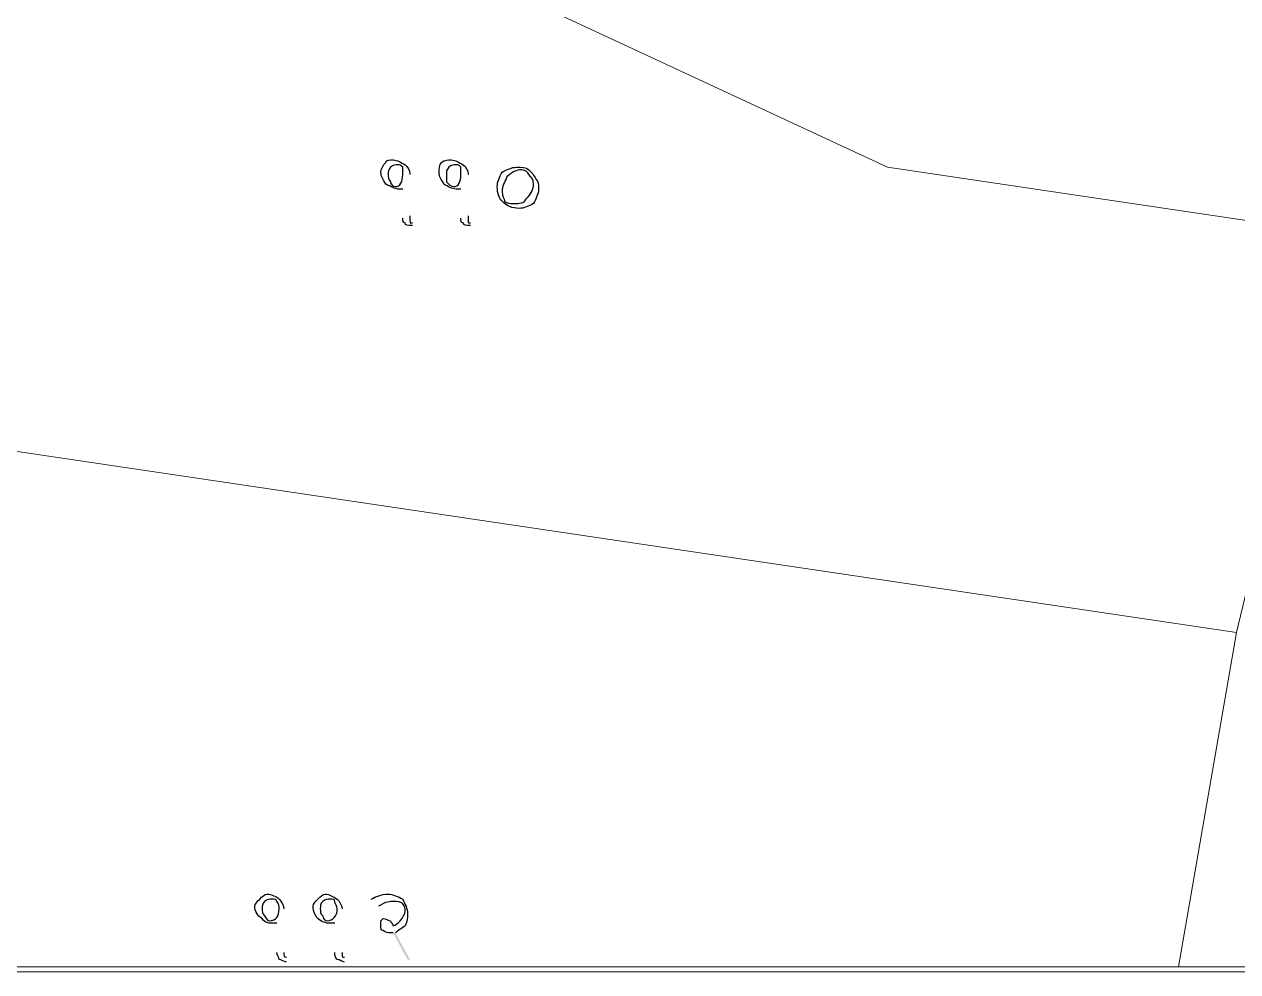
# Model space of a CAD drawing. Header units: inches. Extents: x -9985691 to 3643, y -3269800 to 4788.
# Drawn here: x -4982851.2 to -4982434, y -3261197.1 to -3260871.3 of the extents above; entities that cross this region are included whole.
import ezdxf

# ---------------------------------------------------------------- set-up
doc = ezdxf.new("R2010")
doc.units = ezdxf.units.IN
doc.header["$LTSCALE"] = 2
doc.header["$MEASUREMENT"] = 0
doc.layers.add('PDF_Geometry', color=7, linetype='CONTINUOUS')
doc.layers.add('PDF_Solid Fills', color=7, linetype='CONTINUOUS')

msp = doc.modelspace()

# ---------------------------------------------------------------- hatches: boundary and pattern name
at = {"layer": 'PDF_Solid Fills', "transparency": 33554559}
h = msp.add_hatch(color=256, dxfattribs=at)
h.paths.add_polyline_path([(-4982761.93, -3261175.48), (-4982761.93, -3261190.48)], flags=0)
h.paths.add_polyline_path([(-4982761.1, -3261192.15), (-4982761.1, -3261193.81)], flags=0)
h.paths.add_polyline_path([(-4982741.93, -3261175.48), (-4982741.93, -3261190.48)], flags=0)
h.paths.add_polyline_path([(-4982741.1, -3261192.15), (-4982741.1, -3261193.81)], flags=0)
h.paths.add_polyline_path([(-4982729.43, -3261174.65), (-4982731.93, -3261172.15)], flags=0)
h.paths.add_polyline_path([(-4982723.6, -3261183.81), (-4982718.6, -3261192.98), (-4982719.43, -3261192.98), (-4982724.43, -3261183.81)], flags=0)
h = msp.add_hatch(color=256, dxfattribs=at)
h.paths.add_polyline_path([(-4982761.93, -3261175.48), (-4982761.93, -3261190.48)], flags=0)
h.paths.add_polyline_path([(-4982761.1, -3261192.15), (-4982761.1, -3261193.81)], flags=0)
h.paths.add_polyline_path([(-4982741.93, -3261175.48), (-4982741.93, -3261190.48)], flags=0)
h.paths.add_polyline_path([(-4982741.1, -3261192.15), (-4982741.1, -3261193.81)], flags=0)
h.paths.add_polyline_path([(-4982729.43, -3261174.65), (-4982731.93, -3261172.15)], flags=0)
h.paths.add_polyline_path([(-4982723.6, -3261183.81), (-4982718.6, -3261192.98), (-4982719.43, -3261192.98), (-4982724.43, -3261183.81)], flags=0)

# ---------------------------------------------------------------- linework, layer by layer
at = {"layer": 'PDF_Geometry', "lineweight": 13}
msp.add_lwpolyline([(-4983670.26, -3257525.48), (-4979932.76, -3257525.48), (-4979932.76, -3261197.15), (-4983670.26, -3261197.15)], close=True, dxfattribs=at)
at = {"layer": 'PDF_Geometry', "lineweight": 9}
for points in [[(-4982339.43, -3260690.48), (-4982349.43, -3260745.48), (-4982354.43, -3260760.48), (-4982404.43, -3260955.48), (-4982419.43, -3260940.48), (-4982554.43, -3260920.48), (-4982844.43, -3260785.48), (-4982689.43, -3260590.48)], [(-4982339.43, -3260690.48), (-4982349.43, -3260745.48), (-4982354.43, -3260760.48), (-4982404.43, -3260955.48), (-4982419.43, -3260940.48), (-4982554.43, -3260920.48), (-4982844.43, -3260785.48), (-4982689.43, -3260590.48)], [(-4982339.43, -3260690.48), (-4982349.43, -3260745.48), (-4982354.43, -3260760.48), (-4982404.43, -3260955.48), (-4982419.43, -3260940.48), (-4982554.43, -3260920.48), (-4982844.43, -3260785.48), (-4982689.43, -3260590.48)], [(-4982339.43, -3260690.48), (-4982349.43, -3260745.48), (-4982354.43, -3260760.48), (-4982404.43, -3260955.48), (-4982419.43, -3260940.48), (-4982554.43, -3260920.48), (-4982844.43, -3260785.48), (-4982689.43, -3260590.48)], [(-4982404.43, -3260955.48), (-4982434.43, -3261080.48), (-4982939.43, -3261005.48), (-4982884.43, -3260855.48), (-4982844.43, -3260785.48), (-4982554.43, -3260920.48), (-4982419.43, -3260940.48)], [(-4982404.43, -3260955.48), (-4982434.43, -3261080.48), (-4982939.43, -3261005.48), (-4982884.43, -3260855.48), (-4982844.43, -3260785.48), (-4982554.43, -3260920.48), (-4982419.43, -3260940.48)], [(-4982404.43, -3260955.48), (-4982434.43, -3261080.48), (-4982939.43, -3261005.48), (-4982884.43, -3260855.48), (-4982844.43, -3260785.48), (-4982554.43, -3260920.48), (-4982419.43, -3260940.48)], [(-4982404.43, -3260955.48), (-4982434.43, -3261080.48), (-4982939.43, -3261005.48), (-4982884.43, -3260855.48), (-4982844.43, -3260785.48), (-4982554.43, -3260920.48), (-4982419.43, -3260940.48)], [(-4982344.43, -3261010.48), (-4982349.43, -3261070.48), (-4982364.43, -3261195.48), (-4982454.43, -3261195.48), (-4982434.43, -3261080.48), (-4982404.43, -3260955.48)], [(-4982344.43, -3261010.48), (-4982349.43, -3261070.48), (-4982364.43, -3261195.48), (-4982454.43, -3261195.48), (-4982434.43, -3261080.48), (-4982404.43, -3260955.48)], [(-4982344.43, -3261010.48), (-4982349.43, -3261070.48), (-4982364.43, -3261195.48), (-4982454.43, -3261195.48), (-4982434.43, -3261080.48), (-4982404.43, -3260955.48)], [(-4982344.43, -3261010.48), (-4982349.43, -3261070.48), (-4982364.43, -3261195.48), (-4982454.43, -3261195.48), (-4982434.43, -3261080.48), (-4982404.43, -3260955.48)], [(-4982434.43, -3261080.48), (-4982454.43, -3261195.48), (-4983039.43, -3261195.48), (-4982939.43, -3261005.48)], [(-4982434.43, -3261080.48), (-4982454.43, -3261195.48), (-4983039.43, -3261195.48), (-4982939.43, -3261005.48)], [(-4982434.43, -3261080.48), (-4982454.43, -3261195.48), (-4983039.43, -3261195.48), (-4982939.43, -3261005.48)], [(-4982434.43, -3261080.48), (-4982454.43, -3261195.48), (-4983039.43, -3261195.48), (-4982939.43, -3261005.48)]]:
    msp.add_lwpolyline(points, close=True, dxfattribs=at)
at = {"layer": 'PDF_Geometry', "lineweight": 25}
for points in [[(-4982728.6, -3260922.15), (-4982728.6, -3260921.32), (-4982727.77, -3260919.65), (-4982726.93, -3260918.82)], [(-4982728.6, -3260922.15), (-4982728.6, -3260921.32), (-4982727.77, -3260919.65), (-4982726.93, -3260918.82)], [(-4982726.93, -3260918.82), (-4982726.93, -3260917.98), (-4982725.27, -3260917.98), (-4982724.43, -3260917.98)], [(-4982726.93, -3260918.82), (-4982726.93, -3260917.98), (-4982725.27, -3260917.98), (-4982724.43, -3260917.98)], [(-4982725.27, -3260920.48), (-4982726.1, -3260921.32), (-4982726.1, -3260922.15), (-4982726.1, -3260922.98)], [(-4982725.27, -3260920.48), (-4982726.1, -3260921.32), (-4982726.1, -3260922.15), (-4982726.1, -3260922.98)], [(-4982722.77, -3260919.65), (-4982723.6, -3260919.65), (-4982724.43, -3260919.65), (-4982725.27, -3260920.48)], [(-4982722.77, -3260919.65), (-4982723.6, -3260919.65), (-4982724.43, -3260919.65), (-4982725.27, -3260920.48)], [(-4982724.43, -3260917.98), (-4982722.77, -3260917.98), (-4982721.93, -3260918.82), (-4982720.27, -3260919.65)], [(-4982724.43, -3260917.98), (-4982722.77, -3260917.98), (-4982721.93, -3260918.82), (-4982720.27, -3260919.65)], [(-4982721.1, -3260920.48), (-4982721.93, -3260919.65), (-4982721.93, -3260919.65), (-4982722.77, -3260919.65)], [(-4982721.1, -3260920.48), (-4982721.93, -3260919.65), (-4982721.93, -3260919.65), (-4982722.77, -3260919.65)], [(-4982721.1, -3260922.98), (-4982721.1, -3260922.15), (-4982721.1, -3260921.32), (-4982721.1, -3260920.48)], [(-4982721.1, -3260922.98), (-4982721.1, -3260922.15), (-4982721.1, -3260921.32), (-4982721.1, -3260920.48)], [(-4982720.27, -3260919.65), (-4982719.43, -3260920.48), (-4982718.6, -3260921.32), (-4982718.6, -3260922.98)], [(-4982720.27, -3260919.65), (-4982719.43, -3260920.48), (-4982718.6, -3260921.32), (-4982718.6, -3260922.98)], [(-4982708.6, -3260922.15), (-4982708.6, -3260921.32), (-4982708.6, -3260919.65), (-4982707.77, -3260918.82)], [(-4982708.6, -3260922.15), (-4982708.6, -3260921.32), (-4982708.6, -3260919.65), (-4982707.77, -3260918.82)], [(-4982707.77, -3260918.82), (-4982706.93, -3260917.98), (-4982705.27, -3260917.98), (-4982704.43, -3260917.98)], [(-4982707.77, -3260918.82), (-4982706.93, -3260917.98), (-4982705.27, -3260917.98), (-4982704.43, -3260917.98)], [(-4982705.27, -3260920.48), (-4982706.1, -3260921.32), (-4982706.1, -3260922.15), (-4982706.1, -3260922.98)], [(-4982705.27, -3260920.48), (-4982706.1, -3260921.32), (-4982706.1, -3260922.15), (-4982706.1, -3260922.98)], [(-4982702.77, -3260919.65), (-4982703.6, -3260919.65), (-4982704.43, -3260919.65), (-4982705.27, -3260920.48)], [(-4982702.77, -3260919.65), (-4982703.6, -3260919.65), (-4982704.43, -3260919.65), (-4982705.27, -3260920.48)], [(-4982704.43, -3260917.98), (-4982702.77, -3260917.98), (-4982701.93, -3260918.82), (-4982700.27, -3260919.65)], [(-4982704.43, -3260917.98), (-4982702.77, -3260917.98), (-4982701.93, -3260918.82), (-4982700.27, -3260919.65)], [(-4982701.1, -3260920.48), (-4982701.93, -3260919.65), (-4982701.93, -3260919.65), (-4982702.77, -3260919.65)], [(-4982701.1, -3260920.48), (-4982701.93, -3260919.65), (-4982701.93, -3260919.65), (-4982702.77, -3260919.65)], [(-4982701.1, -3260922.98), (-4982701.1, -3260922.15), (-4982701.1, -3260921.32), (-4982701.1, -3260920.48)], [(-4982701.1, -3260922.98), (-4982701.1, -3260922.15), (-4982701.1, -3260921.32), (-4982701.1, -3260920.48)], [(-4982700.27, -3260919.65), (-4982699.43, -3260920.48), (-4982698.6, -3260921.32), (-4982698.6, -3260922.98)], [(-4982700.27, -3260919.65), (-4982699.43, -3260920.48), (-4982698.6, -3260921.32), (-4982698.6, -3260922.98)], [(-4982686.93, -3260922.15), (-4982685.27, -3260921.32), (-4982683.6, -3260920.48), (-4982681.93, -3260920.48)], [(-4982686.93, -3260922.15), (-4982685.27, -3260921.32), (-4982683.6, -3260920.48), (-4982681.93, -3260920.48)], [(-4982681.93, -3260920.48), (-4982680.27, -3260920.48), (-4982678.6, -3260920.48), (-4982677.77, -3260921.32)], [(-4982681.93, -3260920.48), (-4982680.27, -3260920.48), (-4982678.6, -3260920.48), (-4982677.77, -3260921.32)], [(-4982726.93, -3260926.32), (-4982727.77, -3260924.65), (-4982728.6, -3260923.82), (-4982728.6, -3260922.15)], [(-4982726.93, -3260926.32), (-4982727.77, -3260924.65), (-4982728.6, -3260923.82), (-4982728.6, -3260922.15)], [(-4982726.1, -3260922.98), (-4982726.1, -3260923.82), (-4982726.1, -3260924.65), (-4982725.27, -3260925.48)], [(-4982726.1, -3260922.98), (-4982726.1, -3260923.82), (-4982726.1, -3260924.65), (-4982725.27, -3260925.48)], [(-4982723.6, -3260927.15), (-4982721.93, -3260927.15), (-4982721.1, -3260925.48), (-4982721.1, -3260922.98)], [(-4982723.6, -3260927.15), (-4982721.93, -3260927.15), (-4982721.1, -3260925.48), (-4982721.1, -3260922.98)], [(-4982706.93, -3260926.32), (-4982707.77, -3260924.65), (-4982708.6, -3260923.82), (-4982708.6, -3260922.15)], [(-4982706.93, -3260926.32), (-4982707.77, -3260924.65), (-4982708.6, -3260923.82), (-4982708.6, -3260922.15)], [(-4982706.1, -3260922.98), (-4982706.1, -3260923.82), (-4982706.1, -3260924.65), (-4982706.1, -3260925.48)], [(-4982706.1, -3260922.98), (-4982706.1, -3260923.82), (-4982706.1, -3260924.65), (-4982706.1, -3260925.48)], [(-4982703.6, -3260927.15), (-4982701.93, -3260927.15), (-4982701.1, -3260925.48), (-4982701.1, -3260922.98)], [(-4982703.6, -3260927.15), (-4982701.93, -3260927.15), (-4982701.1, -3260925.48), (-4982701.1, -3260922.98)], [(-4982688.6, -3260927.15), (-4982688.6, -3260925.48), (-4982687.77, -3260923.82), (-4982686.93, -3260922.15)], [(-4982688.6, -3260927.15), (-4982688.6, -3260925.48), (-4982687.77, -3260923.82), (-4982686.93, -3260922.15)], [(-4982685.27, -3260923.82), (-4982686.1, -3260925.48), (-4982686.93, -3260927.15), (-4982686.93, -3260928.82)], [(-4982685.27, -3260923.82), (-4982686.1, -3260925.48), (-4982686.93, -3260927.15), (-4982686.93, -3260928.82)], [(-4982680.27, -3260921.32), (-4982681.93, -3260921.32), (-4982683.6, -3260922.15), (-4982685.27, -3260923.82)], [(-4982680.27, -3260921.32), (-4982681.93, -3260921.32), (-4982683.6, -3260922.15), (-4982685.27, -3260923.82)], [(-4982677.77, -3260922.98), (-4982677.77, -3260922.15), (-4982679.43, -3260921.32), (-4982680.27, -3260921.32)], [(-4982677.77, -3260922.98), (-4982677.77, -3260922.15), (-4982679.43, -3260921.32), (-4982680.27, -3260921.32)], [(-4982677.77, -3260921.32), (-4982676.93, -3260922.15), (-4982676.1, -3260922.98), (-4982675.27, -3260924.65)], [(-4982677.77, -3260921.32), (-4982676.93, -3260922.15), (-4982676.1, -3260922.98), (-4982675.27, -3260924.65)], [(-4982676.1, -3260926.32), (-4982676.1, -3260924.65), (-4982676.93, -3260923.82), (-4982677.77, -3260922.98)], [(-4982676.1, -3260926.32), (-4982676.1, -3260924.65), (-4982676.93, -3260923.82), (-4982677.77, -3260922.98)], [(-4982675.27, -3260924.65), (-4982674.43, -3260925.48), (-4982674.43, -3260926.32), (-4982674.43, -3260927.98)], [(-4982675.27, -3260924.65), (-4982674.43, -3260925.48), (-4982674.43, -3260926.32), (-4982674.43, -3260927.98)], [(-4982722.77, -3260927.98), (-4982723.6, -3260927.98), (-4982725.27, -3260927.15), (-4982726.93, -3260926.32)], [(-4982722.77, -3260927.98), (-4982723.6, -3260927.98), (-4982725.27, -3260927.15), (-4982726.93, -3260926.32)], [(-4982725.27, -3260925.48), (-4982725.27, -3260926.32), (-4982724.43, -3260927.15), (-4982723.6, -3260927.15)], [(-4982725.27, -3260925.48), (-4982725.27, -3260926.32), (-4982724.43, -3260927.15), (-4982723.6, -3260927.15)], [(-4982721.1, -3260927.98), (-4982721.93, -3260927.98), (-4982721.93, -3260927.98), (-4982722.77, -3260927.98)], [(-4982721.1, -3260927.98), (-4982721.93, -3260927.98), (-4982721.93, -3260927.98), (-4982722.77, -3260927.98)], [(-4982702.77, -3260927.98), (-4982704.43, -3260927.98), (-4982705.27, -3260927.15), (-4982706.93, -3260926.32)], [(-4982702.77, -3260927.98), (-4982704.43, -3260927.98), (-4982705.27, -3260927.15), (-4982706.93, -3260926.32)], [(-4982706.1, -3260925.48), (-4982705.27, -3260926.32), (-4982704.43, -3260927.15), (-4982703.6, -3260927.15)], [(-4982706.1, -3260925.48), (-4982705.27, -3260926.32), (-4982704.43, -3260927.15), (-4982703.6, -3260927.15)], [(-4982701.1, -3260927.98), (-4982701.93, -3260927.98), (-4982701.93, -3260927.98), (-4982702.77, -3260927.98)], [(-4982701.1, -3260927.98), (-4982701.93, -3260927.98), (-4982701.93, -3260927.98), (-4982702.77, -3260927.98)], [(-4982686.93, -3260932.15), (-4982687.77, -3260931.32), (-4982688.6, -3260929.65), (-4982688.6, -3260927.15)], [(-4982686.93, -3260932.15), (-4982687.77, -3260931.32), (-4982688.6, -3260929.65), (-4982688.6, -3260927.15)], [(-4982686.93, -3260928.82), (-4982686.93, -3260930.48), (-4982686.1, -3260931.32), (-4982686.1, -3260932.15)], [(-4982686.93, -3260928.82), (-4982686.93, -3260930.48), (-4982686.1, -3260931.32), (-4982686.1, -3260932.15)], [(-4982678.6, -3260931.32), (-4982676.93, -3260929.65), (-4982676.1, -3260927.98), (-4982676.1, -3260926.32)], [(-4982678.6, -3260931.32), (-4982676.93, -3260929.65), (-4982676.1, -3260927.98), (-4982676.1, -3260926.32)], [(-4982674.43, -3260927.98), (-4982674.43, -3260929.65), (-4982675.27, -3260931.32), (-4982676.1, -3260932.98)], [(-4982674.43, -3260927.98), (-4982674.43, -3260929.65), (-4982675.27, -3260931.32), (-4982676.1, -3260932.98)], [(-4982681.1, -3260934.65), (-4982683.6, -3260934.65), (-4982685.27, -3260933.82), (-4982686.93, -3260932.15)], [(-4982681.1, -3260934.65), (-4982683.6, -3260934.65), (-4982685.27, -3260933.82), (-4982686.93, -3260932.15)], [(-4982686.1, -3260932.15), (-4982685.27, -3260932.98), (-4982684.43, -3260932.98), (-4982682.77, -3260932.98)], [(-4982686.1, -3260932.15), (-4982685.27, -3260932.98), (-4982684.43, -3260932.98), (-4982682.77, -3260932.98)], [(-4982682.77, -3260932.98), (-4982681.1, -3260932.98), (-4982679.43, -3260932.98), (-4982678.6, -3260931.32)], [(-4982682.77, -3260932.98), (-4982681.1, -3260932.98), (-4982679.43, -3260932.98), (-4982678.6, -3260931.32)], [(-4982676.1, -3260932.98), (-4982677.77, -3260933.82), (-4982679.43, -3260934.65), (-4982681.1, -3260934.65)], [(-4982676.1, -3260932.98), (-4982677.77, -3260933.82), (-4982679.43, -3260934.65), (-4982681.1, -3260934.65)], [(-4982718.6, -3260937.15), (-4982718.6, -3260937.98), (-4982718.6, -3260938.82), (-4982718.6, -3260938.82)], [(-4982718.6, -3260937.15), (-4982718.6, -3260937.98), (-4982718.6, -3260938.82), (-4982718.6, -3260938.82)], [(-4982698.6, -3260937.15), (-4982698.6, -3260937.98), (-4982698.6, -3260938.82), (-4982698.6, -3260938.82)], [(-4982698.6, -3260937.15), (-4982698.6, -3260937.98), (-4982698.6, -3260938.82), (-4982698.6, -3260938.82)], [(-4982720.27, -3260939.65), (-4982721.1, -3260939.65), (-4982721.1, -3260938.82), (-4982721.1, -3260937.98)], [(-4982720.27, -3260939.65), (-4982721.1, -3260939.65), (-4982721.1, -3260938.82), (-4982721.1, -3260937.98)], [(-4982717.77, -3260940.48), (-4982719.43, -3260940.48), (-4982720.27, -3260940.48), (-4982720.27, -3260939.65)], [(-4982717.77, -3260940.48), (-4982719.43, -3260940.48), (-4982720.27, -3260940.48), (-4982720.27, -3260939.65)], [(-4982718.6, -3260938.82), (-4982718.6, -3260939.65), (-4982718.6, -3260939.65), (-4982717.77, -3260939.65)], [(-4982718.6, -3260938.82), (-4982718.6, -3260939.65), (-4982718.6, -3260939.65), (-4982717.77, -3260939.65)], [(-4982700.27, -3260939.65), (-4982701.1, -3260939.65), (-4982701.1, -3260938.82), (-4982701.1, -3260937.98)], [(-4982700.27, -3260939.65), (-4982701.1, -3260939.65), (-4982701.1, -3260938.82), (-4982701.1, -3260937.98)], [(-4982697.77, -3260940.48), (-4982699.43, -3260940.48), (-4982700.27, -3260940.48), (-4982700.27, -3260939.65)], [(-4982697.77, -3260940.48), (-4982699.43, -3260940.48), (-4982700.27, -3260940.48), (-4982700.27, -3260939.65)], [(-4982698.6, -3260938.82), (-4982698.6, -3260939.65), (-4982698.6, -3260939.65), (-4982697.77, -3260939.65)], [(-4982698.6, -3260938.82), (-4982698.6, -3260939.65), (-4982698.6, -3260939.65), (-4982697.77, -3260939.65)], [(-4982770.26, -3261172.15), (-4982769.43, -3261171.31), (-4982768.6, -3261170.48), (-4982767.76, -3261170.48)], [(-4982770.26, -3261172.15), (-4982769.43, -3261171.31), (-4982768.6, -3261170.48), (-4982767.76, -3261170.48)], [(-4982767.76, -3261170.48), (-4982766.1, -3261170.48), (-4982764.43, -3261171.31), (-4982763.6, -3261172.15)], [(-4982767.76, -3261170.48), (-4982766.1, -3261170.48), (-4982764.43, -3261171.31), (-4982763.6, -3261172.15)], [(-4982750.26, -3261172.15), (-4982749.43, -3261171.31), (-4982748.6, -3261170.48), (-4982747.76, -3261170.48)], [(-4982750.26, -3261172.15), (-4982749.43, -3261171.31), (-4982748.6, -3261170.48), (-4982747.76, -3261170.48)], [(-4982747.76, -3261170.48), (-4982746.1, -3261170.48), (-4982745.26, -3261171.31), (-4982743.6, -3261172.15)], [(-4982747.76, -3261170.48), (-4982746.1, -3261170.48), (-4982745.26, -3261171.31), (-4982743.6, -3261172.15)], [(-4982731.93, -3261172.15), (-4982730.26, -3261171.31), (-4982728.6, -3261170.48), (-4982726.1, -3261170.48)], [(-4982731.93, -3261172.15), (-4982730.26, -3261171.31), (-4982728.6, -3261170.48), (-4982726.1, -3261170.48)], [(-4982726.1, -3261170.48), (-4982724.43, -3261170.48), (-4982722.77, -3261171.31), (-4982721.1, -3261172.15)], [(-4982726.1, -3261170.48), (-4982724.43, -3261170.48), (-4982722.77, -3261171.31), (-4982721.1, -3261172.15)], [(-4982771.93, -3261174.65), (-4982771.93, -3261173.81), (-4982771.1, -3261172.98), (-4982770.26, -3261172.15)], [(-4982771.93, -3261174.65), (-4982771.93, -3261173.81), (-4982771.1, -3261172.98), (-4982770.26, -3261172.15)], [(-4982769.43, -3261178.81), (-4982771.1, -3261177.98), (-4982771.93, -3261176.31), (-4982771.93, -3261174.65)], [(-4982769.43, -3261178.81), (-4982771.1, -3261177.98), (-4982771.93, -3261176.31), (-4982771.93, -3261174.65)], [(-4982768.6, -3261172.98), (-4982769.43, -3261173.81), (-4982769.43, -3261174.65), (-4982769.43, -3261175.48)], [(-4982768.6, -3261172.98), (-4982769.43, -3261173.81), (-4982769.43, -3261174.65), (-4982769.43, -3261175.48)], [(-4982766.1, -3261172.15), (-4982766.93, -3261172.15), (-4982767.76, -3261172.15), (-4982768.6, -3261172.98)], [(-4982766.1, -3261172.15), (-4982766.93, -3261172.15), (-4982767.76, -3261172.15), (-4982768.6, -3261172.98)], [(-4982764.43, -3261172.98), (-4982764.43, -3261172.15), (-4982765.26, -3261172.15), (-4982766.1, -3261172.15)], [(-4982764.43, -3261172.98), (-4982764.43, -3261172.15), (-4982765.26, -3261172.15), (-4982766.1, -3261172.15)], [(-4982763.6, -3261175.48), (-4982763.6, -3261174.65), (-4982763.6, -3261173.81), (-4982764.43, -3261172.98)], [(-4982763.6, -3261175.48), (-4982763.6, -3261174.65), (-4982763.6, -3261173.81), (-4982764.43, -3261172.98)], [(-4982763.6, -3261172.15), (-4982762.76, -3261172.98), (-4982761.93, -3261174.65), (-4982761.93, -3261175.48)], [(-4982763.6, -3261172.15), (-4982762.76, -3261172.98), (-4982761.93, -3261174.65), (-4982761.93, -3261175.48)], [(-4982751.93, -3261174.65), (-4982751.93, -3261173.81), (-4982751.1, -3261172.98), (-4982750.26, -3261172.15)], [(-4982751.93, -3261174.65), (-4982751.93, -3261173.81), (-4982751.1, -3261172.98), (-4982750.26, -3261172.15)], [(-4982750.26, -3261178.81), (-4982751.1, -3261177.98), (-4982751.93, -3261176.31), (-4982751.93, -3261174.65)], [(-4982750.26, -3261178.81), (-4982751.1, -3261177.98), (-4982751.93, -3261176.31), (-4982751.93, -3261174.65)], [(-4982748.6, -3261172.98), (-4982749.43, -3261173.81), (-4982749.43, -3261174.65), (-4982749.43, -3261175.48)], [(-4982748.6, -3261172.98), (-4982749.43, -3261173.81), (-4982749.43, -3261174.65), (-4982749.43, -3261175.48)], [(-4982746.1, -3261172.15), (-4982746.93, -3261172.15), (-4982747.76, -3261172.15), (-4982748.6, -3261172.98)], [(-4982746.1, -3261172.15), (-4982746.93, -3261172.15), (-4982747.76, -3261172.15), (-4982748.6, -3261172.98)], [(-4982744.43, -3261172.98), (-4982744.43, -3261172.15), (-4982745.26, -3261172.15), (-4982746.1, -3261172.15)], [(-4982744.43, -3261172.98), (-4982744.43, -3261172.15), (-4982745.26, -3261172.15), (-4982746.1, -3261172.15)], [(-4982743.6, -3261175.48), (-4982743.6, -3261174.65), (-4982744.43, -3261173.81), (-4982744.43, -3261172.98)], [(-4982743.6, -3261175.48), (-4982743.6, -3261174.65), (-4982744.43, -3261173.81), (-4982744.43, -3261172.98)], [(-4982743.6, -3261172.15), (-4982742.76, -3261172.98), (-4982741.93, -3261174.65), (-4982741.93, -3261175.48)], [(-4982743.6, -3261172.15), (-4982742.76, -3261172.98), (-4982741.93, -3261174.65), (-4982741.93, -3261175.48)], [(-4982724.43, -3261172.98), (-4982725.27, -3261172.98), (-4982726.93, -3261172.98), (-4982729.43, -3261174.65)], [(-4982724.43, -3261172.98), (-4982725.27, -3261172.98), (-4982726.93, -3261172.98), (-4982729.43, -3261174.65)], [(-4982721.1, -3261173.81), (-4982721.93, -3261172.98), (-4982722.77, -3261172.98), (-4982724.43, -3261172.98)], [(-4982721.1, -3261173.81), (-4982721.93, -3261172.98), (-4982722.77, -3261172.98), (-4982724.43, -3261172.98)], [(-4982721.1, -3261172.15), (-4982720.27, -3261173.81), (-4982719.43, -3261175.48), (-4982719.43, -3261177.15)], [(-4982721.1, -3261172.15), (-4982720.27, -3261173.81), (-4982719.43, -3261175.48), (-4982719.43, -3261177.15)], [(-4982720.27, -3261176.31), (-4982720.27, -3261175.48), (-4982720.27, -3261174.65), (-4982721.1, -3261173.81)], [(-4982720.27, -3261176.31), (-4982720.27, -3261175.48), (-4982720.27, -3261174.65), (-4982721.1, -3261173.81)], [(-4982769.43, -3261175.48), (-4982769.43, -3261176.31), (-4982769.43, -3261177.15), (-4982768.6, -3261177.98)], [(-4982769.43, -3261175.48), (-4982769.43, -3261176.31), (-4982769.43, -3261177.15), (-4982768.6, -3261177.98)], [(-4982765.26, -3261180.48), (-4982766.93, -3261180.48), (-4982768.6, -3261180.48), (-4982769.43, -3261178.81)], [(-4982765.26, -3261180.48), (-4982766.93, -3261180.48), (-4982768.6, -3261180.48), (-4982769.43, -3261178.81)], [(-4982768.6, -3261177.98), (-4982767.76, -3261178.81), (-4982767.76, -3261179.65), (-4982766.93, -3261179.65)], [(-4982768.6, -3261177.98), (-4982767.76, -3261178.81), (-4982767.76, -3261179.65), (-4982766.93, -3261179.65)], [(-4982766.93, -3261179.65), (-4982764.43, -3261179.65), (-4982763.6, -3261177.98), (-4982763.6, -3261175.48)], [(-4982766.93, -3261179.65), (-4982764.43, -3261179.65), (-4982763.6, -3261177.98), (-4982763.6, -3261175.48)], [(-4982745.26, -3261180.48), (-4982746.93, -3261180.48), (-4982748.6, -3261180.48), (-4982750.26, -3261178.81)], [(-4982745.26, -3261180.48), (-4982746.93, -3261180.48), (-4982748.6, -3261180.48), (-4982750.26, -3261178.81)], [(-4982749.43, -3261175.48), (-4982749.43, -3261176.31), (-4982749.43, -3261177.15), (-4982748.6, -3261177.98)], [(-4982749.43, -3261175.48), (-4982749.43, -3261176.31), (-4982749.43, -3261177.15), (-4982748.6, -3261177.98)], [(-4982748.6, -3261177.98), (-4982748.6, -3261178.81), (-4982747.76, -3261179.65), (-4982746.93, -3261179.65)], [(-4982748.6, -3261177.98), (-4982748.6, -3261178.81), (-4982747.76, -3261179.65), (-4982746.93, -3261179.65)], [(-4982746.93, -3261179.65), (-4982745.26, -3261179.65), (-4982743.6, -3261177.98), (-4982743.6, -3261175.48)], [(-4982746.93, -3261179.65), (-4982745.26, -3261179.65), (-4982743.6, -3261177.98), (-4982743.6, -3261175.48)], [(-4982728.6, -3261179.65), (-4982728.6, -3261179.65), (-4982727.77, -3261178.81), (-4982727.77, -3261178.81)], [(-4982728.6, -3261179.65), (-4982728.6, -3261179.65), (-4982727.77, -3261178.81), (-4982727.77, -3261178.81)], [(-4982727.77, -3261178.81), (-4982726.93, -3261178.81), (-4982726.1, -3261179.65), (-4982725.27, -3261179.65)], [(-4982727.77, -3261178.81), (-4982726.93, -3261178.81), (-4982726.1, -3261179.65), (-4982725.27, -3261179.65)], [(-4982721.93, -3261179.65), (-4982721.1, -3261178.81), (-4982720.27, -3261177.15), (-4982720.27, -3261176.31)], [(-4982721.93, -3261179.65), (-4982721.1, -3261178.81), (-4982720.27, -3261177.15), (-4982720.27, -3261176.31)], [(-4982719.43, -3261177.15), (-4982719.43, -3261178.81), (-4982719.43, -3261179.65), (-4982720.27, -3261181.31)], [(-4982719.43, -3261177.15), (-4982719.43, -3261178.81), (-4982719.43, -3261179.65), (-4982720.27, -3261181.31)], [(-4982764.43, -3261180.48), (-4982764.43, -3261180.48), (-4982765.26, -3261180.48), (-4982765.26, -3261180.48)], [(-4982764.43, -3261180.48), (-4982764.43, -3261180.48), (-4982765.26, -3261180.48), (-4982765.26, -3261180.48)], [(-4982744.43, -3261180.48), (-4982744.43, -3261180.48), (-4982745.26, -3261180.48), (-4982745.26, -3261180.48)], [(-4982744.43, -3261180.48), (-4982744.43, -3261180.48), (-4982745.26, -3261180.48), (-4982745.26, -3261180.48)], [(-4982728.6, -3261181.31), (-4982728.6, -3261180.48), (-4982728.6, -3261179.65), (-4982728.6, -3261179.65)], [(-4982728.6, -3261181.31), (-4982728.6, -3261180.48), (-4982728.6, -3261179.65), (-4982728.6, -3261179.65)], [(-4982727.77, -3261182.98), (-4982728.6, -3261182.98), (-4982728.6, -3261182.15), (-4982728.6, -3261181.31)], [(-4982727.77, -3261182.98), (-4982728.6, -3261182.98), (-4982728.6, -3261182.15), (-4982728.6, -3261181.31)], [(-4982725.27, -3261183.81), (-4982726.1, -3261183.81), (-4982726.93, -3261183.81), (-4982727.77, -3261182.98)], [(-4982725.27, -3261183.81), (-4982726.1, -3261183.81), (-4982726.93, -3261183.81), (-4982727.77, -3261182.98)], [(-4982725.27, -3261179.65), (-4982725.27, -3261180.48), (-4982724.43, -3261180.48), (-4982724.43, -3261181.31)], [(-4982725.27, -3261179.65), (-4982725.27, -3261180.48), (-4982724.43, -3261180.48), (-4982724.43, -3261181.31)], [(-4982724.43, -3261181.31), (-4982723.6, -3261181.31), (-4982722.77, -3261180.48), (-4982721.93, -3261179.65)], [(-4982724.43, -3261181.31), (-4982723.6, -3261181.31), (-4982722.77, -3261180.48), (-4982721.93, -3261179.65)], [(-4982720.27, -3261181.31), (-4982721.1, -3261182.15), (-4982722.77, -3261182.98), (-4982723.6, -3261183.81)], [(-4982720.27, -3261181.31), (-4982721.1, -3261182.15), (-4982722.77, -3261182.98), (-4982723.6, -3261183.81)], [(-4982724.43, -3261183.81), (-4982725.27, -3261183.81), (-4982725.27, -3261183.81), (-4982725.27, -3261183.81)], [(-4982724.43, -3261183.81), (-4982725.27, -3261183.81), (-4982725.27, -3261183.81), (-4982725.27, -3261183.81)], [(-4982763.6, -3261192.98), (-4982763.6, -3261192.15), (-4982764.43, -3261191.31), (-4982764.43, -3261190.48)], [(-4982763.6, -3261192.98), (-4982763.6, -3261192.15), (-4982764.43, -3261191.31), (-4982764.43, -3261190.48)], [(-4982761.93, -3261190.48), (-4982761.93, -3261191.31), (-4982761.93, -3261191.31), (-4982761.93, -3261191.31)], [(-4982761.93, -3261190.48), (-4982761.93, -3261191.31), (-4982761.93, -3261191.31), (-4982761.93, -3261191.31)], [(-4982761.93, -3261191.31), (-4982761.93, -3261192.15), (-4982761.1, -3261192.15), (-4982761.1, -3261192.15)], [(-4982761.93, -3261191.31), (-4982761.93, -3261192.15), (-4982761.1, -3261192.15), (-4982761.1, -3261192.15)], [(-4982743.6, -3261192.98), (-4982744.43, -3261192.15), (-4982744.43, -3261191.31), (-4982744.43, -3261190.48)], [(-4982743.6, -3261192.98), (-4982744.43, -3261192.15), (-4982744.43, -3261191.31), (-4982744.43, -3261190.48)], [(-4982741.93, -3261190.48), (-4982741.93, -3261191.31), (-4982741.93, -3261191.31), (-4982741.93, -3261191.31)], [(-4982741.93, -3261190.48), (-4982741.93, -3261191.31), (-4982741.93, -3261191.31), (-4982741.93, -3261191.31)], [(-4982741.93, -3261191.31), (-4982741.93, -3261192.15), (-4982741.93, -3261192.15), (-4982741.1, -3261192.15)], [(-4982741.93, -3261191.31), (-4982741.93, -3261192.15), (-4982741.93, -3261192.15), (-4982741.1, -3261192.15)], [(-4982761.1, -3261193.81), (-4982761.93, -3261193.81), (-4982762.76, -3261192.98), (-4982763.6, -3261192.98)], [(-4982761.1, -3261193.81), (-4982761.93, -3261193.81), (-4982762.76, -3261192.98), (-4982763.6, -3261192.98)], [(-4982741.1, -3261193.81), (-4982741.93, -3261193.81), (-4982742.76, -3261192.98), (-4982743.6, -3261192.98)], [(-4982741.1, -3261193.81), (-4982741.93, -3261193.81), (-4982742.76, -3261192.98), (-4982743.6, -3261192.98)]]:
    msp.add_open_spline(points, degree=3, dxfattribs=at)

doc.saveas('drawing.dxf')
